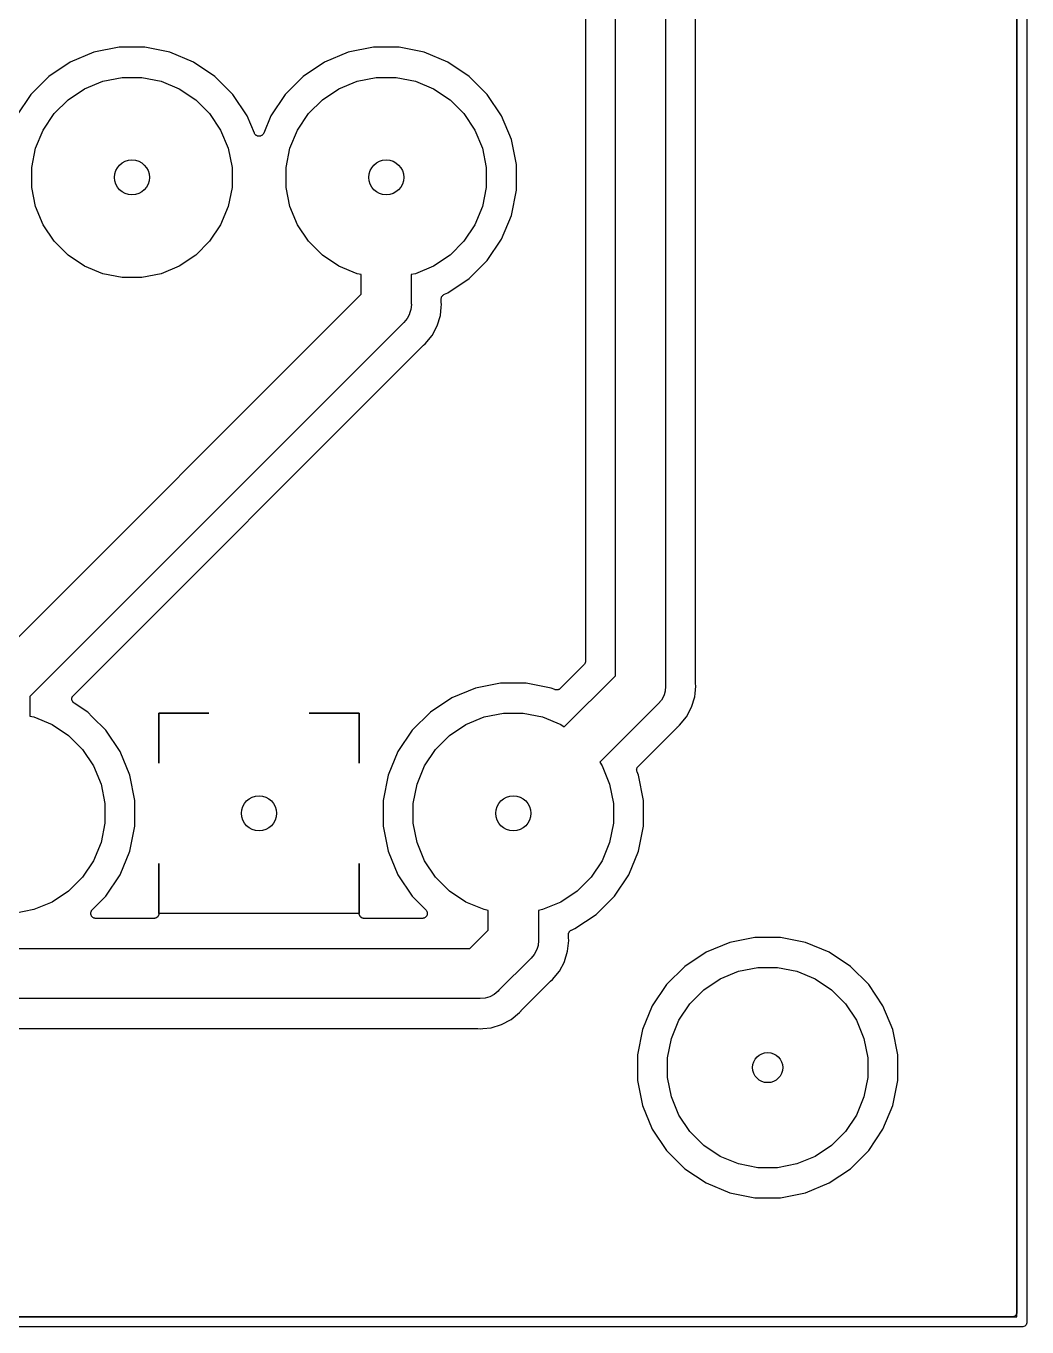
# Model space of a CAD drawing. Extents: x 4.15 to 7.3, y -3.55 to -2.25.
# Drawn here: x 6.908 to 7.302, y -3.552 to -3.04 of the extents above; entities that cross this region are included whole.
import ezdxf

# ---------------------------------------------------------------- set-up
doc = ezdxf.new("R2010")
doc.units = 0
doc.header["$MEASUREMENT"] = 0
doc.layers.add('BLACK', color=7, linetype='CONTINUOUS')

msp = doc.modelspace()

# ---------------------------------------------------------------- linework, layer by layer
at = {"layer": 'BLACK', "linetype": 'CONTINUOUS'}
for p, q in [((7.30197, -2.2501), (7.30197, -3.5499)), ((7.29803, -3.54803), (7.29803, -2.25197)), ((7.29803, -2.25394), (7.29803, -3.54606)), ((7.15984, -2.80048), (7.15984, -3.29952)), ((7.17165, -3.29884), (7.17165, -2.80116)), ((7.14016, -3.29592), (7.14016, -2.80408)), ((7.12835, -2.80978), (7.12835, -3.29022)), ((6.93507, -3.05079), (6.92576, -3.05464)), ((6.94496, -3.04882), (6.93507, -3.05079)), ((6.95504, -3.04882), (6.94496, -3.04882)), ((6.96493, -3.05079), (6.95504, -3.04882)), ((6.97424, -3.05464), (6.96493, -3.05079)), ((7.03507, -3.05079), (7.02576, -3.05464)), ((7.04496, -3.04882), (7.03507, -3.05079)), ((7.05504, -3.04882), (7.04496, -3.04882)), ((7.06493, -3.05079), (7.05504, -3.04882)), ((7.07424, -3.05464), (7.06493, -3.05079)), ((6.92576, -3.05464), (6.91737, -3.06025)), ((6.98263, -3.06025), (6.97424, -3.05464)), ((7.02576, -3.05464), (7.01737, -3.06025)), ((7.08263, -3.06025), (7.07424, -3.05464)), ((6.91737, -3.06025), (6.91025, -3.06737)), ((6.93135, -3.06511), (6.93852, -3.06214)), ((6.93852, -3.06214), (6.94612, -3.06063)), ((6.94612, -3.06063), (6.95388, -3.06063)), ((6.95388, -3.06063), (6.96148, -3.06214)), ((6.96148, -3.06214), (6.96865, -3.06511)), ((6.98975, -3.06737), (6.98263, -3.06025)), ((7.01737, -3.06025), (7.01025, -3.06737)), ((7.03135, -3.06511), (7.03852, -3.06214)), ((7.03852, -3.06214), (7.04612, -3.06063)), ((7.04612, -3.06063), (7.05388, -3.06063)), ((7.05388, -3.06063), (7.06148, -3.06214)), ((7.06148, -3.06214), (7.06865, -3.06511)), ((7.08975, -3.06737), (7.08263, -3.06025)), ((6.91025, -3.06737), (6.90464, -3.07576)), ((6.9249, -3.06942), (6.93135, -3.06511)), ((6.96865, -3.06511), (6.9751, -3.06942)), ((6.99536, -3.07576), (6.98975, -3.06737)), ((7.01025, -3.06737), (7.00464, -3.07576)), ((7.0249, -3.06942), (7.03135, -3.06511)), ((7.06865, -3.06511), (7.0751, -3.06942)), ((7.09536, -3.07576), (7.08975, -3.06737)), ((6.91942, -3.0749), (6.9249, -3.06942)), ((6.9751, -3.06942), (6.98058, -3.0749)), ((7.01942, -3.0749), (7.0249, -3.06942)), ((7.0751, -3.06942), (7.08058, -3.0749)), ((6.91511, -3.08135), (6.91942, -3.0749)), ((6.98058, -3.0749), (6.98489, -3.08135)), ((6.99818, -3.08258), (6.99536, -3.07576)), ((7.00464, -3.07576), (7.00182, -3.08258)), ((7.01511, -3.08135), (7.01942, -3.0749)), ((7.08058, -3.0749), (7.08489, -3.08135)), ((7.09921, -3.08507), (7.09536, -3.07576)), ((6.91214, -3.08852), (6.91511, -3.08135)), ((6.98489, -3.08135), (6.98786, -3.08852)), ((6.99827, -3.08274), (6.99818, -3.08258)), ((6.99836, -3.08291), (6.99827, -3.08274)), ((6.99836, -3.08292), (6.99836, -3.08291)), ((6.99836, -3.08291), (6.99836, -3.08291)), ((6.99848, -3.08306), (6.99836, -3.08292)), ((6.9986, -3.08321), (6.99848, -3.08306)), ((6.99861, -3.08321), (6.9986, -3.08321)), ((6.9986, -3.08321), (6.9986, -3.08321)), ((6.99876, -3.08334), (6.99861, -3.08321)), ((6.9989, -3.08345), (6.99876, -3.08334)), ((6.9989, -3.08346), (6.9989, -3.08345)), ((6.99907, -3.08355), (6.9989, -3.08346)), ((6.9989, -3.08346), (6.9989, -3.08346)), ((6.99923, -3.08364), (6.99907, -3.08355)), ((6.99924, -3.08364), (6.99923, -3.08364)), ((6.99942, -3.0837), (6.99924, -3.08364)), ((6.99924, -3.08364), (6.99924, -3.08364)), ((6.9996, -3.08375), (6.99942, -3.0837)), ((6.99961, -3.08375), (6.9996, -3.08375)), ((6.9996, -3.08375), (6.9996, -3.08375)), ((6.99979, -3.08377), (6.99961, -3.08375)), ((6.99998, -3.08379), (6.99979, -3.08377)), ((6.99999, -3.08379), (6.99998, -3.08379)), ((7.00018, -3.08377), (6.99999, -3.08379)), ((6.99999, -3.08379), (6.99999, -3.08379)), ((7.00037, -3.08376), (7.00018, -3.08377)), ((7.00055, -3.0837), (7.00037, -3.08376)), ((7.00037, -3.08376), (7.00037, -3.08376)), ((7.00037, -3.08376), (7.00037, -3.08376)), ((7.00073, -3.08365), (7.00055, -3.0837)), ((7.00074, -3.08365), (7.00073, -3.08365)), ((7.0009, -3.08356), (7.00074, -3.08365)), ((7.00074, -3.08365), (7.00074, -3.08365)), ((7.00108, -3.08347), (7.0009, -3.08356)), ((7.00122, -3.08336), (7.00108, -3.08347)), ((7.00108, -3.08347), (7.00108, -3.08347)), ((7.00108, -3.08347), (7.00108, -3.08347)), ((7.00137, -3.08323), (7.00122, -3.08336)), ((7.00138, -3.08323), (7.00137, -3.08323)), ((7.0015, -3.08309), (7.00138, -3.08323)), ((7.00138, -3.08323), (7.00138, -3.08323)), ((7.00162, -3.08294), (7.0015, -3.08309)), ((7.00163, -3.08293), (7.00162, -3.08294)), ((7.00162, -3.08294), (7.00162, -3.08294)), ((7.00172, -3.08277), (7.00163, -3.08293)), ((7.00181, -3.0826), (7.00172, -3.08277)), ((7.00182, -3.08258), (7.00181, -3.0826)), ((7.00181, -3.0826), (7.00181, -3.0826)), ((7.00181, -3.0826), (7.00181, -3.0826)), ((7.00181, -3.0826), (7.00181, -3.0826)), ((7.01214, -3.08852), (7.01511, -3.08135)), ((7.08489, -3.08135), (7.08786, -3.08852)), ((6.91063, -3.09612), (6.91214, -3.08852)), ((6.98786, -3.08852), (6.98937, -3.09612)), ((7.01063, -3.09612), (7.01214, -3.08852)), ((7.08786, -3.08852), (7.08937, -3.09612)), ((7.10118, -3.09496), (7.09921, -3.08507)), ((6.91063, -3.10388), (6.91063, -3.09612)), ((6.98937, -3.09612), (6.98937, -3.10388)), ((7.01063, -3.10388), (7.01063, -3.09612)), ((7.08937, -3.09612), (7.08937, -3.10388)), ((7.10118, -3.10504), (7.10118, -3.09496)), ((6.91214, -3.11148), (6.91063, -3.10388)), ((6.98937, -3.10388), (6.98786, -3.11148)), ((7.01214, -3.11148), (7.01063, -3.10388)), ((7.08937, -3.10388), (7.08786, -3.11148)), ((7.09921, -3.11493), (7.10118, -3.10504)), ((6.91511, -3.11865), (6.91214, -3.11148)), ((6.98786, -3.11148), (6.98489, -3.11865)), ((7.01511, -3.11865), (7.01214, -3.11148)), ((7.08786, -3.11148), (7.08489, -3.11865)), ((7.09536, -3.12424), (7.09921, -3.11493)), ((6.91942, -3.1251), (6.91511, -3.11865)), ((6.98489, -3.11865), (6.98058, -3.1251)), ((7.01942, -3.1251), (7.01511, -3.11865)), ((7.08489, -3.11865), (7.08058, -3.1251)), ((6.9249, -3.13058), (6.91942, -3.1251)), ((6.98058, -3.1251), (6.9751, -3.13058)), ((7.0249, -3.13058), (7.01942, -3.1251)), ((7.08058, -3.1251), (7.0751, -3.13058)), ((7.08975, -3.13263), (7.09536, -3.12424)), ((6.93135, -3.13489), (6.9249, -3.13058)), ((6.93852, -3.13786), (6.93135, -3.13489)), ((6.96865, -3.13489), (6.96148, -3.13786)), ((6.9751, -3.13058), (6.96865, -3.13489)), ((7.03135, -3.13489), (7.0249, -3.13058)), ((7.03852, -3.13786), (7.03135, -3.13489)), ((7.06865, -3.13489), (7.06148, -3.13786)), ((7.0751, -3.13058), (7.06865, -3.13489)), ((7.08263, -3.13975), (7.08975, -3.13263)), ((6.94612, -3.13937), (6.93852, -3.13786)), ((6.95388, -3.13937), (6.94612, -3.13937)), ((6.96148, -3.13786), (6.95388, -3.13937)), ((7.04016, -3.13818), (7.03852, -3.13786)), ((7.04016, -3.14592), (7.04016, -3.13818)), ((7.06148, -3.13786), (7.05984, -3.13818)), ((7.05984, -3.13818), (7.05984, -3.14952)), ((7.07424, -3.14536), (7.08263, -3.13975)), ((7.07287, -3.14593), (7.07424, -3.14536)), ((6.89338, -3.2927), (7.04016, -3.14592)), ((7.05989, -3.15), (7.0597, -3.15193)), ((7.05984, -3.14952), (7.05989, -3.15)), ((7.07134, -3.15424), (7.07166, -3.15097)), ((7.07165, -3.14772), (7.07167, -3.14753)), ((7.07165, -3.14773), (7.07165, -3.14772)), ((7.07165, -3.14774), (7.07165, -3.14773)), ((7.07165, -3.14773), (7.07165, -3.14773)), ((7.07165, -3.14773), (7.07165, -3.14773)), ((7.07165, -3.14884), (7.07165, -3.14774)), ((7.07166, -3.14892), (7.07165, -3.14884)), ((7.07166, -3.14901), (7.07166, -3.14892)), ((7.07166, -3.14903), (7.07166, -3.14901)), ((7.07176, -3.15), (7.07166, -3.14903)), ((7.07166, -3.15097), (7.07176, -3.15)), ((7.07166, -3.15097), (7.07166, -3.15097)), ((7.07167, -3.14753), (7.07169, -3.14735)), ((7.07169, -3.14735), (7.0717, -3.14734)), ((7.0717, -3.14733), (7.07175, -3.14716)), ((7.0717, -3.14734), (7.0717, -3.14733)), ((7.07175, -3.14716), (7.07181, -3.14698)), ((7.07181, -3.14697), (7.0719, -3.14681)), ((7.07181, -3.14698), (7.07181, -3.14697)), ((7.07181, -3.14698), (7.07181, -3.14698)), ((7.0719, -3.14681), (7.07199, -3.14665)), ((7.07199, -3.14664), (7.072, -3.14663)), ((7.07199, -3.14665), (7.07199, -3.14664)), ((7.072, -3.14663), (7.07212, -3.14649)), ((7.07212, -3.14649), (7.07223, -3.14635)), ((7.07223, -3.14635), (7.07224, -3.14634)), ((7.07224, -3.14634), (7.07239, -3.14622)), ((7.07224, -3.14634), (7.07224, -3.14634)), ((7.07239, -3.14622), (7.07253, -3.14611)), ((7.07253, -3.14611), (7.07254, -3.1461)), ((7.07254, -3.1461), (7.0727, -3.14601)), ((7.07254, -3.1461), (7.07254, -3.1461)), ((7.0727, -3.14601), (7.07287, -3.14593)), ((7.05822, -3.15549), (7.05699, -3.15699)), ((7.05914, -3.15378), (7.05822, -3.15549)), ((7.05921, -3.15355), (7.05914, -3.15378)), ((7.0597, -3.15193), (7.05921, -3.15355)), ((7.0701, -3.15833), (7.07134, -3.15424)), ((7.05662, -3.1573), (6.90984, -3.30408)), ((7.05699, -3.15699), (7.05662, -3.1573)), ((7.06809, -3.16209), (7.0701, -3.15833)), ((6.92698, -3.30364), (7.06449, -3.16613)), ((7.06449, -3.16613), (7.06451, -3.16611)), ((7.06451, -3.16611), (7.06458, -3.16606)), ((7.06458, -3.16606), (7.06463, -3.166)), ((7.06463, -3.166), (7.06539, -3.16539)), ((7.06539, -3.16539), (7.06809, -3.16209)), ((7.12777, -3.29161), (7.11845, -3.30093)), ((7.12789, -3.29147), (7.12777, -3.29161)), ((7.128, -3.29133), (7.12789, -3.29147)), ((7.12801, -3.29132), (7.128, -3.29133)), ((7.1281, -3.29115), (7.12801, -3.29131)), ((7.12801, -3.29131), (7.12801, -3.29132)), ((7.12819, -3.29099), (7.1281, -3.29115)), ((7.1282, -3.29097), (7.12819, -3.29098)), ((7.12819, -3.29098), (7.12819, -3.29099)), ((7.12825, -3.2908), (7.1282, -3.29097)), ((7.1283, -3.29062), (7.12825, -3.2908)), ((7.12831, -3.2906), (7.1283, -3.29061)), ((7.1283, -3.29061), (7.1283, -3.29062)), ((7.12833, -3.29042), (7.12831, -3.2906)), ((7.12835, -3.29024), (7.12833, -3.29042)), ((7.12835, -3.29022), (7.12835, -3.29022)), ((7.12835, -3.29022), (7.12835, -3.29022)), ((7.12835, -3.29022), (7.12835, -3.29022)), ((7.12835, -3.29022), (7.12835, -3.29024)), ((7.09496, -3.29882), (7.08507, -3.30079)), ((7.10504, -3.29882), (7.09496, -3.29882)), ((7.11493, -3.30079), (7.10504, -3.29882)), ((7.12004, -3.31604), (7.14016, -3.29592)), ((7.17166, -3.29892), (7.17165, -3.29884)), ((7.17166, -3.29901), (7.17166, -3.29892)), ((7.17166, -3.29903), (7.17166, -3.29901)), ((7.17176, -3.3), (7.17166, -3.29903)), ((6.90984, -3.30408), (6.90984, -3.31182)), ((6.92644, -3.30463), (6.9265, -3.30446)), ((6.9265, -3.30446), (6.92655, -3.30428)), ((6.92655, -3.30428), (6.92656, -3.30427)), ((6.92656, -3.30427), (6.92665, -3.30411)), ((6.92656, -3.30427), (6.92656, -3.30427)), ((6.92665, -3.30411), (6.92674, -3.30394)), ((6.92674, -3.30393), (6.92686, -3.30378)), ((6.92674, -3.30394), (6.92674, -3.30393)), ((6.92674, -3.30394), (6.92674, -3.30394)), ((6.92686, -3.30378), (6.92698, -3.30364)), ((7.08507, -3.30079), (7.07576, -3.30464)), ((7.1163, -3.30136), (7.11493, -3.30079)), ((7.11648, -3.30141), (7.1163, -3.30136)), ((7.11665, -3.30146), (7.11648, -3.30141)), ((7.11666, -3.30146), (7.11665, -3.30146)), ((7.11667, -3.30147), (7.11666, -3.30146)), ((7.11686, -3.30149), (7.11667, -3.30147)), ((7.11704, -3.3015), (7.11686, -3.30149)), ((7.11705, -3.30151), (7.11704, -3.3015)), ((7.11704, -3.3015), (7.11704, -3.3015)), ((7.11724, -3.30149), (7.11705, -3.30151)), ((7.11742, -3.30147), (7.11724, -3.30149)), ((7.11743, -3.30147), (7.11742, -3.30147)), ((7.11744, -3.30147), (7.11743, -3.30147)), ((7.11761, -3.30141), (7.11744, -3.30147)), ((7.11779, -3.30136), (7.11761, -3.30141)), ((7.1178, -3.30136), (7.11779, -3.30136)), ((7.11797, -3.30127), (7.1178, -3.30136)), ((7.1178, -3.30136), (7.1178, -3.30136)), ((7.11813, -3.30119), (7.11797, -3.30127)), ((7.11814, -3.30118), (7.11813, -3.30119)), ((7.11829, -3.30106), (7.11814, -3.30118)), ((7.11814, -3.30118), (7.11814, -3.30118)), ((7.11843, -3.30095), (7.11829, -3.30106)), ((7.11844, -3.30094), (7.11843, -3.30095)), ((7.11845, -3.30093), (7.11844, -3.30094)), ((7.11844, -3.30094), (7.11844, -3.30094)), ((7.11844, -3.30094), (7.11844, -3.30094)), ((7.15914, -3.30378), (7.15822, -3.30549)), ((7.15926, -3.30337), (7.15914, -3.30378)), ((7.1597, -3.30193), (7.15926, -3.30337)), ((7.15989, -3.3), (7.1597, -3.30193)), ((7.15984, -3.29952), (7.15989, -3.3)), ((7.1701, -3.30833), (7.17134, -3.30424)), ((7.17134, -3.30424), (7.17147, -3.30296)), ((7.17147, -3.30296), (7.17176, -3.3)), ((7.17147, -3.30296), (7.17147, -3.30296)), ((6.9264, -3.30502), (6.92642, -3.30483)), ((6.9264, -3.30503), (6.9264, -3.30502)), ((6.9264, -3.30502), (6.9264, -3.30502)), ((6.92642, -3.30522), (6.9264, -3.30503)), ((6.92642, -3.30483), (6.92644, -3.30465)), ((6.92644, -3.3054), (6.92642, -3.30522)), ((6.92644, -3.30464), (6.92644, -3.30463)), ((6.92644, -3.30465), (6.92644, -3.30464)), ((6.92644, -3.30541), (6.92644, -3.3054)), ((6.92644, -3.3054), (6.92644, -3.3054)), ((6.92649, -3.30559), (6.92644, -3.30541)), ((6.92654, -3.30577), (6.92649, -3.30559)), ((6.92655, -3.30577), (6.92654, -3.30577)), ((6.92655, -3.30578), (6.92655, -3.30577)), ((6.92664, -3.30594), (6.92655, -3.30578)), ((6.92672, -3.30611), (6.92664, -3.30594)), ((6.92673, -3.30611), (6.92672, -3.30611)), ((6.92673, -3.30612), (6.92673, -3.30611)), ((6.92685, -3.30626), (6.92673, -3.30612)), ((6.92696, -3.30641), (6.92685, -3.30626)), ((6.92697, -3.30641), (6.92696, -3.30641)), ((6.92697, -3.30642), (6.92697, -3.30641)), ((6.92711, -3.30654), (6.92697, -3.30642)), ((6.92726, -3.30666), (6.92711, -3.30654)), ((6.92727, -3.30666), (6.92726, -3.30666)), ((6.92726, -3.30666), (6.92726, -3.30666)), ((6.92728, -3.30667), (6.92727, -3.30666)), ((6.92727, -3.30666), (6.92727, -3.30666)), ((6.93263, -3.31025), (6.92728, -3.30667)), ((7.07576, -3.30464), (7.06737, -3.31025)), ((7.15662, -3.3073), (7.13396, -3.32996)), ((7.15699, -3.30699), (7.15662, -3.3073)), ((7.15822, -3.30549), (7.15699, -3.30699)), ((7.16809, -3.31209), (7.1701, -3.30833)), ((6.90984, -3.31182), (6.91148, -3.31214)), ((6.91148, -3.31214), (6.91865, -3.31511)), ((6.9344, -3.31202), (6.93263, -3.31025)), ((6.93975, -3.31737), (6.9344, -3.31202)), ((6.96063, -3.31063), (6.96062, -3.31073)), ((6.96062, -3.31073), (6.96063, -3.33031)), ((6.96073, -3.31062), (6.96063, -3.31063)), ((6.96063, -3.31063), (6.96063, -3.31063)), ((6.96063, -3.31063), (6.96063, -3.31063)), ((6.96063, -3.33031), (6.96063, -3.31063)), ((6.96063, -3.31063), (6.98031, -3.31063)), ((6.98031, -3.31063), (6.96073, -3.31062)), ((6.98031, -3.31063), (6.98031, -3.31063)), ((7.03927, -3.31062), (7.01969, -3.31063)), ((7.01969, -3.31063), (7.01969, -3.31063)), ((7.01969, -3.31063), (7.03937, -3.31063)), ((7.03937, -3.31063), (7.03927, -3.31062)), ((7.03937, -3.31063), (7.03937, -3.33031)), ((7.03938, -3.31073), (7.03937, -3.31063)), ((7.03937, -3.31063), (7.03937, -3.31063)), ((7.03937, -3.31063), (7.03937, -3.31063)), ((7.03937, -3.33031), (7.03938, -3.31073)), ((7.06737, -3.31025), (7.06025, -3.31737)), ((7.08135, -3.31511), (7.08852, -3.31214)), ((7.08852, -3.31214), (7.09612, -3.31063)), ((7.09612, -3.31063), (7.10388, -3.31063)), ((7.10388, -3.31063), (7.11148, -3.31214)), ((7.11148, -3.31214), (7.11865, -3.31511)), ((7.16539, -3.31539), (7.16809, -3.31209)), ((6.91865, -3.31511), (6.9251, -3.31942)), ((6.9251, -3.31942), (6.93058, -3.3249)), ((6.94536, -3.32576), (6.93975, -3.31737)), ((7.06025, -3.31737), (7.05464, -3.32576)), ((7.06942, -3.3249), (7.0749, -3.31942)), ((7.0749, -3.31942), (7.08135, -3.31511)), ((7.11865, -3.31511), (7.12004, -3.31604)), ((7.14907, -3.33155), (7.16449, -3.31613)), ((7.16449, -3.31613), (7.16451, -3.31611)), ((7.16451, -3.31611), (7.16458, -3.31606)), ((7.16458, -3.31606), (7.16463, -3.316)), ((7.16463, -3.316), (7.16539, -3.31539)), ((6.93058, -3.3249), (6.93489, -3.33135)), ((7.06511, -3.33135), (7.06942, -3.3249)), ((6.94921, -3.33507), (6.94536, -3.32576)), ((7.05464, -3.32576), (7.05079, -3.33507)), ((7.13396, -3.32996), (7.13489, -3.33135)), ((6.93489, -3.33135), (6.93786, -3.33852)), ((6.95118, -3.34496), (6.94921, -3.33507)), ((6.96063, -3.33031), (6.96063, -3.33031)), ((7.03937, -3.33031), (7.03937, -3.33031)), ((7.05079, -3.33507), (7.04882, -3.34496)), ((7.06214, -3.33852), (7.06511, -3.33135)), ((7.13489, -3.33135), (7.13786, -3.33852)), ((7.14849, -3.33294), (7.1485, -3.33293)), ((7.14851, -3.33312), (7.14849, -3.33294)), ((7.1485, -3.33292), (7.14852, -3.33274)), ((7.1485, -3.33293), (7.1485, -3.33292)), ((7.14853, -3.3333), (7.14851, -3.33312)), ((7.14852, -3.33274), (7.14853, -3.33255)), ((7.14853, -3.33255), (7.14854, -3.33255)), ((7.14853, -3.33331), (7.14853, -3.3333)), ((7.14853, -3.33332), (7.14853, -3.33331)), ((7.14858, -3.3335), (7.14853, -3.33332)), ((7.14854, -3.33254), (7.14859, -3.33236)), ((7.14854, -3.33255), (7.14854, -3.33254)), ((7.14863, -3.33367), (7.14858, -3.3335)), ((7.14859, -3.33236), (7.14865, -3.33219)), ((7.14864, -3.33369), (7.14863, -3.33367)), ((7.14864, -3.3337), (7.14864, -3.33369)), ((7.14864, -3.33369), (7.14864, -3.33369)), ((7.14864, -3.33369), (7.14864, -3.33369)), ((7.14921, -3.33507), (7.14864, -3.3337)), ((7.14865, -3.33217), (7.14874, -3.33201)), ((7.14865, -3.33218), (7.14865, -3.33217)), ((7.14865, -3.33219), (7.14865, -3.33218)), ((7.14874, -3.33201), (7.14883, -3.33185)), ((7.14883, -3.33184), (7.14884, -3.33183)), ((7.14883, -3.33185), (7.14883, -3.33184)), ((7.14884, -3.33183), (7.14895, -3.33169)), ((7.14895, -3.33169), (7.14907, -3.33155)), ((7.15118, -3.34496), (7.14921, -3.33507)), ((6.93786, -3.33852), (6.93937, -3.34612)), ((7.06063, -3.34612), (7.06214, -3.33852)), ((7.13786, -3.33852), (7.13937, -3.34612)), ((6.95118, -3.35504), (6.95118, -3.34496)), ((7.04882, -3.34496), (7.04882, -3.35504)), ((7.15118, -3.35504), (7.15118, -3.34496)), ((6.93937, -3.34612), (6.93937, -3.35388)), ((7.06063, -3.35388), (7.06063, -3.34612)), ((7.13937, -3.34612), (7.13937, -3.35388)), ((6.93937, -3.35388), (6.93786, -3.36148)), ((6.94921, -3.36493), (6.95118, -3.35504)), ((7.04882, -3.35504), (7.05079, -3.36493)), ((7.06214, -3.36148), (7.06063, -3.35388)), ((7.13937, -3.35388), (7.13786, -3.36148)), ((7.14921, -3.36493), (7.15118, -3.35504)), ((6.93786, -3.36148), (6.93489, -3.36865)), ((6.94536, -3.37424), (6.94921, -3.36493)), ((7.05079, -3.36493), (7.05464, -3.37424)), ((7.06511, -3.36865), (7.06214, -3.36148)), ((7.13786, -3.36148), (7.13489, -3.36865)), ((7.14536, -3.37424), (7.14921, -3.36493)), ((6.93489, -3.36865), (6.93058, -3.3751)), ((6.96063, -3.36969), (6.96062, -3.38937)), ((6.96063, -3.38937), (6.96063, -3.36969)), ((6.96063, -3.36969), (6.96063, -3.36969)), ((7.03938, -3.38937), (7.03937, -3.36969)), ((7.03937, -3.36969), (7.03937, -3.36969)), ((7.03937, -3.36969), (7.03937, -3.38937)), ((7.06942, -3.3751), (7.06511, -3.36865)), ((7.13489, -3.36865), (7.13058, -3.3751)), ((6.93058, -3.3751), (6.9251, -3.38058)), ((6.93975, -3.38263), (6.94536, -3.37424)), ((7.05464, -3.37424), (7.06025, -3.38263)), ((7.0749, -3.38058), (7.06942, -3.3751)), ((7.13058, -3.3751), (7.1251, -3.38058)), ((7.13975, -3.38263), (7.14536, -3.37424)), ((6.9251, -3.38058), (6.91865, -3.38489)), ((7.08135, -3.38489), (7.0749, -3.38058)), ((7.1251, -3.38058), (7.11865, -3.38489)), ((6.91865, -3.38489), (6.91148, -3.38786)), ((6.93441, -3.38797), (6.93975, -3.38263)), ((7.06025, -3.38263), (7.0656, -3.38798)), ((7.08852, -3.38786), (7.08135, -3.38489)), ((7.11865, -3.38489), (7.11148, -3.38786)), ((7.13263, -3.38975), (7.13975, -3.38263)), ((6.91148, -3.38786), (6.90388, -3.38937)), ((6.93383, -3.38936), (6.93385, -3.38917)), ((6.93384, -3.38956), (6.93383, -3.38936)), ((6.93383, -3.38936), (6.93383, -3.38936)), ((6.93383, -3.38936), (6.93383, -3.38936)), ((6.93386, -3.38974), (6.93384, -3.38956)), ((6.93385, -3.38917), (6.93387, -3.38898)), ((6.93386, -3.38975), (6.93386, -3.38974)), ((6.93386, -3.38974), (6.93386, -3.38974)), ((6.93392, -3.38993), (6.93386, -3.38975)), ((6.93387, -3.38897), (6.93392, -3.3888)), ((6.93387, -3.38898), (6.93387, -3.38897)), ((6.93387, -3.38898), (6.93387, -3.38898)), ((6.93392, -3.3888), (6.93398, -3.38861)), ((6.93397, -3.39011), (6.93392, -3.38993)), ((6.93406, -3.39028), (6.93397, -3.39011)), ((6.93397, -3.39011), (6.93397, -3.39011)), ((6.93397, -3.39011), (6.93397, -3.39011)), ((6.93398, -3.38861), (6.93407, -3.38844)), ((6.93398, -3.38861), (6.93398, -3.38861)), ((6.93398, -3.38861), (6.93398, -3.38861)), ((6.93415, -3.39045), (6.93406, -3.39028)), ((6.93407, -3.38844), (6.93416, -3.38828)), ((6.93427, -3.3906), (6.93415, -3.39045)), ((6.93415, -3.39045), (6.93415, -3.39045)), ((6.93415, -3.39045), (6.93415, -3.39045)), ((6.93416, -3.38827), (6.93429, -3.38812)), ((6.93416, -3.38828), (6.93416, -3.38827)), ((6.93416, -3.38827), (6.93416, -3.38827)), ((6.93439, -3.39075), (6.93427, -3.3906)), ((6.93429, -3.38812), (6.9344, -3.38798)), ((6.93454, -3.39087), (6.93439, -3.39075)), ((6.93439, -3.39075), (6.93439, -3.39075)), ((6.93439, -3.39075), (6.93439, -3.39075)), ((6.9344, -3.38798), (6.93441, -3.38797)), ((6.93441, -3.38797), (6.93441, -3.38797)), ((6.93441, -3.38797), (6.93441, -3.38797)), ((6.93468, -3.39099), (6.93454, -3.39087)), ((6.93469, -3.391), (6.93468, -3.39099)), ((6.93485, -3.39109), (6.93469, -3.391)), ((6.93469, -3.391), (6.93469, -3.391)), ((6.93502, -3.39118), (6.93485, -3.39109)), ((6.93503, -3.39118), (6.93502, -3.39118)), ((6.93502, -3.39118), (6.93502, -3.39118)), ((6.9352, -3.39124), (6.93503, -3.39118)), ((6.93539, -3.3913), (6.9352, -3.39124)), ((6.93558, -3.39132), (6.93539, -3.3913)), ((6.93539, -3.3913), (6.93539, -3.3913)), ((6.93539, -3.3913), (6.93539, -3.3913)), ((6.93577, -3.39134), (6.93558, -3.39132)), ((6.93579, -3.39134), (6.93577, -3.39134)), ((6.93577, -3.39134), (6.93577, -3.39134)), ((6.93577, -3.39134), (6.93577, -3.39134)), ((6.93577, -3.39134), (6.93577, -3.39134)), ((6.95865, -3.39134), (6.93579, -3.39134)), ((6.95884, -3.39132), (6.95865, -3.39134)), ((6.95893, -3.39131), (6.95884, -3.39132)), ((6.95902, -3.3913), (6.95893, -3.39131)), ((6.95903, -3.3913), (6.95902, -3.3913)), ((6.95902, -3.3913), (6.95902, -3.3913)), ((6.95902, -3.3913), (6.95902, -3.3913)), ((6.95921, -3.39125), (6.95903, -3.3913)), ((6.95903, -3.3913), (6.95903, -3.3913)), ((6.95932, -3.39122), (6.95921, -3.39125)), ((6.95939, -3.3912), (6.95932, -3.39122)), ((6.9594, -3.39119), (6.95939, -3.3912)), ((6.95939, -3.3912), (6.95939, -3.3912)), ((6.95939, -3.3912), (6.95939, -3.3912)), ((6.95957, -3.3911), (6.9594, -3.39119)), ((6.9594, -3.39119), (6.9594, -3.39119)), ((6.95967, -3.39105), (6.95957, -3.3911)), ((6.95973, -3.39102), (6.95967, -3.39105)), ((6.95974, -3.39101), (6.95973, -3.39102)), ((6.95973, -3.39102), (6.95973, -3.39102)), ((6.95973, -3.39102), (6.95973, -3.39102)), ((6.95989, -3.39089), (6.95974, -3.39101)), ((6.95974, -3.39101), (6.95974, -3.39101)), ((6.95995, -3.39084), (6.95989, -3.39089)), ((6.96003, -3.39078), (6.95995, -3.39084)), ((6.96004, -3.39077), (6.96003, -3.39077)), ((6.96003, -3.39077), (6.96003, -3.39078)), ((6.96003, -3.39078), (6.96003, -3.39078)), ((6.96003, -3.39078), (6.96003, -3.39078)), ((6.96016, -3.39062), (6.96004, -3.39077)), ((6.96018, -3.3906), (6.96016, -3.39062)), ((6.96028, -3.39048), (6.96018, -3.3906)), ((6.96037, -3.39031), (6.96028, -3.39047)), ((6.96028, -3.39047), (6.96028, -3.39048)), ((6.96028, -3.39048), (6.96028, -3.39048)), ((6.96028, -3.39048), (6.96028, -3.39048)), ((6.96028, -3.39048), (6.96028, -3.39048)), ((6.96041, -3.39024), (6.96037, -3.39031)), ((6.96046, -3.39015), (6.96041, -3.39024)), ((6.96047, -3.39013), (6.96046, -3.39014)), ((6.96046, -3.39014), (6.96046, -3.39015)), ((6.96046, -3.39015), (6.96046, -3.39015)), ((6.96046, -3.39015), (6.96046, -3.39015)), ((6.96052, -3.38996), (6.96047, -3.39013)), ((6.96053, -3.38992), (6.96052, -3.38996)), ((6.96058, -3.38978), (6.96053, -3.38992)), ((6.9606, -3.38958), (6.96058, -3.38977)), ((6.96058, -3.38977), (6.96058, -3.38977)), ((6.96058, -3.38977), (6.96058, -3.38978)), ((6.96058, -3.38978), (6.96058, -3.38978)), ((6.96058, -3.38978), (6.96058, -3.38978)), ((6.96062, -3.3894), (6.9606, -3.38957)), ((6.9606, -3.38957), (6.9606, -3.38958)), ((6.96062, -3.38937), (6.96062, -3.38938)), ((6.96062, -3.38938), (6.96062, -3.38938)), ((6.96062, -3.38938), (6.96062, -3.38938)), ((6.96062, -3.38938), (6.96062, -3.3894)), ((7.03937, -3.38937), (6.96063, -3.38937)), ((7.0394, -3.38956), (7.03938, -3.38937)), ((7.03941, -3.38974), (7.0394, -3.38956)), ((7.03942, -3.38975), (7.03941, -3.38974)), ((7.03946, -3.38988), (7.03942, -3.38975)), ((7.03942, -3.38975), (7.03942, -3.38975)), ((7.03942, -3.38975), (7.03942, -3.38975)), ((7.03942, -3.38975), (7.03942, -3.38975)), ((7.03947, -3.38993), (7.03946, -3.38988)), ((7.03952, -3.39011), (7.03947, -3.38993)), ((7.03953, -3.39011), (7.03952, -3.39011)), ((7.03953, -3.39012), (7.03953, -3.39011)), ((7.03958, -3.39021), (7.03953, -3.39012)), ((7.03953, -3.39012), (7.03953, -3.39012)), ((7.03953, -3.39012), (7.03953, -3.39012)), ((7.03961, -3.39028), (7.03958, -3.39021)), ((7.0397, -3.39045), (7.03961, -3.39028)), ((7.03971, -3.39045), (7.0397, -3.39045)), ((7.03971, -3.39046), (7.03971, -3.39045)), ((7.0398, -3.39057), (7.03971, -3.39046)), ((7.03971, -3.39046), (7.03971, -3.39046)), ((7.03971, -3.39046), (7.03971, -3.39046)), ((7.03983, -3.3906), (7.0398, -3.39057)), ((7.03994, -3.39075), (7.03983, -3.3906)), ((7.03995, -3.39075), (7.03994, -3.39075)), ((7.03995, -3.39076), (7.03995, -3.39075)), ((7.04002, -3.39082), (7.03995, -3.39076)), ((7.03995, -3.39076), (7.03995, -3.39076)), ((7.03995, -3.39076), (7.03995, -3.39076)), ((7.0401, -3.39088), (7.04002, -3.39082)), ((7.04024, -3.39099), (7.0401, -3.39088)), ((7.04024, -3.391), (7.04024, -3.39099)), ((7.04025, -3.391), (7.04024, -3.391)), ((7.04035, -3.39106), (7.04025, -3.391)), ((7.04025, -3.391), (7.04025, -3.391)), ((7.04025, -3.391), (7.04025, -3.391)), ((7.04041, -3.39109), (7.04035, -3.39106)), ((7.04057, -3.39118), (7.04041, -3.39109)), ((7.04058, -3.39118), (7.04057, -3.39118)), ((7.04059, -3.39118), (7.04058, -3.39118)), ((7.04059, -3.39119), (7.04059, -3.39118)), ((7.04059, -3.39118), (7.04059, -3.39118)), ((7.04069, -3.39122), (7.04059, -3.39119)), ((7.04076, -3.39124), (7.04069, -3.39122)), ((7.04094, -3.3913), (7.04076, -3.39124)), ((7.04095, -3.3913), (7.04094, -3.3913)), ((7.04101, -3.39131), (7.04095, -3.3913)), ((7.04095, -3.3913), (7.04095, -3.3913)), ((7.04095, -3.3913), (7.04095, -3.3913)), ((7.04095, -3.3913), (7.04095, -3.3913)), ((7.04114, -3.39132), (7.04101, -3.39131)), ((7.04132, -3.39134), (7.04114, -3.39132)), ((7.04133, -3.39134), (7.04132, -3.39134)), ((7.04134, -3.39134), (7.04133, -3.39134)), ((7.04133, -3.39134), (7.04133, -3.39134)), ((7.04133, -3.39134), (7.04133, -3.39134)), ((7.04135, -3.39134), (7.04134, -3.39134)), ((7.06421, -3.39134), (7.04135, -3.39134)), ((7.06439, -3.39132), (7.06421, -3.39134)), ((7.06458, -3.3913), (7.06439, -3.39132)), ((7.06459, -3.3913), (7.06458, -3.3913)), ((7.06458, -3.3913), (7.06458, -3.3913)), ((7.06477, -3.39125), (7.06459, -3.3913)), ((7.06495, -3.39119), (7.06477, -3.39125)), ((7.06496, -3.39119), (7.06495, -3.39119)), ((7.06495, -3.39119), (7.06495, -3.39119)), ((7.06512, -3.3911), (7.06496, -3.39119)), ((7.06529, -3.39101), (7.06512, -3.3911)), ((7.06544, -3.39089), (7.06529, -3.39101)), ((7.06529, -3.39101), (7.06529, -3.39101)), ((7.06529, -3.39101), (7.06529, -3.39101)), ((7.06559, -3.39077), (7.06544, -3.39089)), ((7.06572, -3.39062), (7.06559, -3.39077)), ((7.06559, -3.39077), (7.06559, -3.39077)), ((7.06559, -3.39077), (7.06559, -3.39077)), ((7.0656, -3.38798), (7.06561, -3.38799)), ((7.06561, -3.38799), (7.06561, -3.38799)), ((7.06561, -3.38799), (7.06561, -3.38799)), ((7.06561, -3.38799), (7.06562, -3.388)), ((7.06562, -3.388), (7.06573, -3.38814)), ((7.06583, -3.39048), (7.06572, -3.39062)), ((7.06573, -3.38814), (7.06585, -3.38829)), ((7.06584, -3.39047), (7.06583, -3.39047)), ((7.06583, -3.39047), (7.06583, -3.39048)), ((7.06593, -3.3903), (7.06584, -3.39047)), ((7.06585, -3.38829), (7.06585, -3.3883)), ((7.06585, -3.3883), (7.06586, -3.3883)), ((7.06586, -3.3883), (7.06594, -3.38846)), ((7.06602, -3.39014), (7.06593, -3.3903)), ((7.06594, -3.38846), (7.06603, -3.38863)), ((7.06608, -3.38995), (7.06602, -3.39013)), ((7.06602, -3.39013), (7.06602, -3.39014)), ((7.06602, -3.39014), (7.06602, -3.39014)), ((7.06603, -3.38863), (7.06603, -3.38864)), ((7.06603, -3.38864), (7.06603, -3.38864)), ((7.06603, -3.38864), (7.06609, -3.38883)), ((7.06613, -3.38977), (7.06608, -3.38995)), ((7.06609, -3.38883), (7.06614, -3.389)), ((7.06615, -3.38957), (7.06613, -3.38977)), ((7.06613, -3.38977), (7.06613, -3.38977)), ((7.06613, -3.38977), (7.06613, -3.38977)), ((7.06614, -3.389), (7.06614, -3.389)), ((7.06614, -3.389), (7.06614, -3.38901)), ((7.06614, -3.38901), (7.06616, -3.3892)), ((7.06617, -3.38939), (7.06615, -3.38957)), ((7.06616, -3.3892), (7.06617, -3.38938)), ((7.06617, -3.38938), (7.06617, -3.38939)), ((7.06617, -3.38939), (7.06617, -3.38939)), ((7.09016, -3.38818), (7.08852, -3.38786)), ((7.09016, -3.39592), (7.09016, -3.38818)), ((7.11148, -3.38786), (7.10984, -3.38818)), ((7.10984, -3.38818), (7.10984, -3.39952)), ((7.12424, -3.39536), (7.13263, -3.38975)), ((7.08293, -3.40315), (7.09016, -3.39592)), ((7.122, -3.39663), (7.12212, -3.39649)), ((7.12212, -3.39649), (7.12223, -3.39635)), ((7.12223, -3.39635), (7.12224, -3.39634)), ((7.12224, -3.39634), (7.12239, -3.39622)), ((7.12224, -3.39634), (7.12224, -3.39634)), ((7.12239, -3.39622), (7.12253, -3.39611)), ((7.12253, -3.39611), (7.12254, -3.3961)), ((7.12254, -3.3961), (7.1227, -3.39601)), ((7.12254, -3.3961), (7.12254, -3.3961)), ((7.1227, -3.39601), (7.12287, -3.39593)), ((7.12287, -3.39593), (7.12424, -3.39536)), ((7.10989, -3.4), (7.1097, -3.40193)), ((7.10984, -3.39952), (7.10989, -3.4)), ((7.12134, -3.40424), (7.12176, -3.4)), ((7.12165, -3.39772), (7.12167, -3.39753)), ((7.12165, -3.39773), (7.12165, -3.39772)), ((7.12165, -3.39774), (7.12165, -3.39773)), ((7.12165, -3.39773), (7.12165, -3.39773)), ((7.12165, -3.39773), (7.12165, -3.39773)), ((7.12165, -3.39884), (7.12165, -3.39774)), ((7.12166, -3.39892), (7.12165, -3.39884)), ((7.12166, -3.39901), (7.12166, -3.39892)), ((7.12166, -3.39903), (7.12166, -3.39901)), ((7.12176, -3.4), (7.12166, -3.39903)), ((7.12167, -3.39753), (7.12169, -3.39735)), ((7.12169, -3.39735), (7.1217, -3.39734)), ((7.1217, -3.39733), (7.12175, -3.39716)), ((7.1217, -3.39734), (7.1217, -3.39733)), ((7.12175, -3.39716), (7.12181, -3.39698)), ((7.12181, -3.39697), (7.1219, -3.39681)), ((7.12181, -3.39698), (7.12181, -3.39697)), ((7.12181, -3.39698), (7.12181, -3.39698)), ((7.1219, -3.39681), (7.12199, -3.39665)), ((7.12199, -3.39664), (7.122, -3.39663)), ((7.12199, -3.39665), (7.12199, -3.39664)), ((7.18507, -3.40079), (7.17576, -3.40464)), ((7.19496, -3.39882), (7.18507, -3.40079)), ((7.20504, -3.39882), (7.19496, -3.39882)), ((7.21493, -3.40079), (7.20504, -3.39882)), ((7.22424, -3.40464), (7.21493, -3.40079)), ((6.76707, -3.40315), (7.08293, -3.40315)), ((7.10822, -3.40549), (7.10699, -3.40699)), ((7.10914, -3.40378), (7.10822, -3.40549)), ((7.10934, -3.40312), (7.10914, -3.40378)), ((7.1097, -3.40193), (7.10934, -3.40312)), ((7.1201, -3.40833), (7.12134, -3.40424)), ((7.17576, -3.40464), (7.16737, -3.41025)), ((7.23263, -3.41025), (7.22424, -3.40464)), ((7.10662, -3.4073), (7.09431, -3.41961)), ((7.10699, -3.40699), (7.10662, -3.4073)), ((7.11809, -3.41209), (7.12005, -3.40841)), ((7.12005, -3.40841), (7.1201, -3.40833)), ((7.16737, -3.41025), (7.16025, -3.41737)), ((7.18852, -3.41214), (7.19612, -3.41063)), ((7.19612, -3.41063), (7.20388, -3.41063)), ((7.20388, -3.41063), (7.21148, -3.41214)), ((7.23975, -3.41737), (7.23263, -3.41025)), ((7.10314, -3.42748), (7.11449, -3.41613)), ((7.11449, -3.41613), (7.11451, -3.41611)), ((7.11451, -3.41611), (7.11457, -3.41606)), ((7.11457, -3.41606), (7.11463, -3.416)), ((7.11463, -3.416), (7.11539, -3.41539)), ((7.11539, -3.41539), (7.11809, -3.41209)), ((7.1749, -3.41942), (7.18135, -3.41511)), ((7.18135, -3.41511), (7.18852, -3.41214)), ((7.21148, -3.41214), (7.21865, -3.41511)), ((7.21865, -3.41511), (7.2251, -3.41942)), ((7.0925, -3.42122), (7.09079, -3.42213)), ((7.094, -3.41999), (7.0925, -3.42122)), ((7.09431, -3.41961), (7.094, -3.41999)), ((7.16025, -3.41737), (7.15464, -3.42576)), ((7.16942, -3.4249), (7.1749, -3.41942)), ((7.2251, -3.41942), (7.23058, -3.4249)), ((7.24536, -3.42576), (7.23975, -3.41737)), ((7.08652, -3.42283), (6.76348, -3.42283)), ((7.08701, -3.42288), (7.08652, -3.42283)), ((7.08894, -3.42269), (7.08701, -3.42288)), ((7.09079, -3.42213), (7.08894, -3.42269)), ((7.15464, -3.42576), (7.15079, -3.43507)), ((7.16511, -3.43135), (7.16942, -3.4249)), ((7.23058, -3.4249), (7.23489, -3.43135)), ((7.24921, -3.43507), (7.24536, -3.42576)), ((7.09533, -3.43309), (7.0991, -3.43108)), ((7.0991, -3.43108), (7.10239, -3.42838)), ((7.10239, -3.42838), (7.10301, -3.42763)), ((7.10301, -3.42763), (7.10303, -3.4276)), ((7.10303, -3.4276), (7.10309, -3.42755)), ((7.10309, -3.42755), (7.10314, -3.42748)), ((7.16214, -3.43852), (7.16511, -3.43135)), ((7.23489, -3.43135), (7.23786, -3.43852)), ((6.76415, -3.43465), (7.08585, -3.43465)), ((7.08585, -3.43465), (7.08587, -3.43465)), ((7.08587, -3.43465), (7.08596, -3.43466)), ((7.08596, -3.43466), (7.08604, -3.43466)), ((7.08604, -3.43466), (7.08701, -3.43475)), ((7.08701, -3.43475), (7.08798, -3.43466)), ((7.08798, -3.43466), (7.09125, -3.43433)), ((7.09125, -3.43433), (7.09533, -3.43309)), ((7.15079, -3.43507), (7.14882, -3.44496)), ((7.25118, -3.44496), (7.24921, -3.43507)), ((7.16063, -3.44612), (7.16214, -3.43852)), ((7.23786, -3.43852), (7.23937, -3.44612)), ((7.14882, -3.44496), (7.14882, -3.45504)), ((7.16063, -3.45388), (7.16063, -3.44612)), ((7.23937, -3.44612), (7.23937, -3.45388)), ((7.25118, -3.45504), (7.25118, -3.44496)), ((7.14882, -3.45504), (7.15079, -3.46493)), ((7.16214, -3.46148), (7.16063, -3.45388)), ((7.23937, -3.45388), (7.23786, -3.46148)), ((7.24921, -3.46493), (7.25118, -3.45504)), ((7.16511, -3.46865), (7.16214, -3.46148)), ((7.23786, -3.46148), (7.23489, -3.46865)), ((7.15079, -3.46493), (7.15464, -3.47424)), ((7.24536, -3.47424), (7.24921, -3.46493)), ((7.16942, -3.4751), (7.16511, -3.46865)), ((7.23489, -3.46865), (7.23058, -3.4751)), ((7.15464, -3.47424), (7.16025, -3.48263)), ((7.1749, -3.48058), (7.16942, -3.4751)), ((7.23058, -3.4751), (7.2251, -3.48058)), ((7.23975, -3.48263), (7.24536, -3.47424)), ((7.16025, -3.48263), (7.16737, -3.48975)), ((7.18135, -3.48489), (7.1749, -3.48058)), ((7.2251, -3.48058), (7.21865, -3.48489)), ((7.23263, -3.48975), (7.23975, -3.48263)), ((7.18852, -3.48786), (7.18135, -3.48489)), ((7.19612, -3.48937), (7.18852, -3.48786)), ((7.21148, -3.48786), (7.20388, -3.48937)), ((7.21865, -3.48489), (7.21148, -3.48786)), ((7.16737, -3.48975), (7.17576, -3.49536)), ((7.20388, -3.48937), (7.19612, -3.48937)), ((7.22424, -3.49536), (7.23263, -3.48975)), ((7.17576, -3.49536), (7.18507, -3.49921)), ((7.21493, -3.49921), (7.22424, -3.49536)), ((7.18507, -3.49921), (7.19496, -3.50118)), ((7.19496, -3.50118), (7.20504, -3.50118)), ((7.20504, -3.50118), (7.21493, -3.49921)), ((4.15197, -3.54803), (7.29803, -3.54803)), ((7.29606, -3.54803), (6.49613, -3.54803)), ((7.29625, -3.54801), (7.29606, -3.54803)), ((7.29643, -3.548), (7.29625, -3.54801)), ((7.29644, -3.54799), (7.29643, -3.548)), ((7.29645, -3.54799), (7.29644, -3.54799)), ((7.29662, -3.54794), (7.29645, -3.54799)), ((7.2968, -3.54789), (7.29662, -3.54794)), ((7.29681, -3.54788), (7.2968, -3.54789)), ((7.29698, -3.5478), (7.29681, -3.54788)), ((7.29681, -3.54788), (7.29681, -3.54788)), ((7.29714, -3.54771), (7.29698, -3.5478)), ((7.29715, -3.54771), (7.29714, -3.54771)), ((7.2973, -3.54758), (7.29715, -3.5477)), ((7.29715, -3.5477), (7.29715, -3.54771)), ((7.29744, -3.54747), (7.2973, -3.54758)), ((7.29745, -3.54746), (7.29744, -3.54746)), ((7.29744, -3.54746), (7.29744, -3.54747)), ((7.29757, -3.54732), (7.29745, -3.54746)), ((7.29769, -3.54718), (7.29757, -3.54732)), ((7.2977, -3.54716), (7.29769, -3.54717)), ((7.29769, -3.54717), (7.29769, -3.54718)), ((7.29778, -3.547), (7.2977, -3.54716)), ((7.29787, -3.54684), (7.29778, -3.547)), ((7.29788, -3.54683), (7.29787, -3.54683)), ((7.29787, -3.54683), (7.29787, -3.54684)), ((7.29793, -3.54665), (7.29788, -3.54683)), ((7.29799, -3.54647), (7.29793, -3.54665)), ((7.29801, -3.54627), (7.29799, -3.54646)), ((7.29799, -3.54646), (7.29799, -3.54647)), ((7.29799, -3.54647), (7.29799, -3.54647)), ((7.29803, -3.54609), (7.29801, -3.54627)), ((7.29803, -3.54606), (7.29803, -3.54608)), ((7.29803, -3.54608), (7.29803, -3.54608)), ((7.29803, -3.54608), (7.29803, -3.54608)), ((7.29803, -3.54608), (7.29803, -3.54609)), ((7.30197, -3.5499), (7.30198, -3.55)), ((7.30198, -3.55), (7.30197, -3.5501)), ((7.2999, -3.55197), (4.1501, -3.55197)), ((7.3, -3.55198), (7.2999, -3.55197)), ((7.30039, -3.55194), (7.3, -3.55198)), ((7.30076, -3.55183), (7.30039, -3.55194)), ((7.3011, -3.55164), (7.30076, -3.55183)), ((7.3014, -3.5514), (7.3011, -3.55164)), ((7.30164, -3.5511), (7.3014, -3.5514)), ((7.30183, -3.55076), (7.30164, -3.5511)), ((7.30194, -3.55039), (7.30183, -3.55076)), ((7.30197, -3.5501), (7.30194, -3.55039)), ((7.30197, -3.5501), (7.30197, -3.5501))]:
    msp.add_line(p, q, dxfattribs=at)
at = {"layer": 'BLACK'}
for centre, radius in [((6.95, -3.1), 0.00689), ((6.95, -3.1), 0.00689), ((7.05, -3.1), 0.00689), ((7.05, -3.1), 0.00689), ((7, -3.35), 0.00689), ((7, -3.35), 0.00689), ((7.1, -3.35), 0.00689), ((7.1, -3.35), 0.00689), ((7.2, -3.45), 0.00591)]:
    msp.add_circle(centre, radius, dxfattribs=at)

doc.saveas('drawing.dxf')
